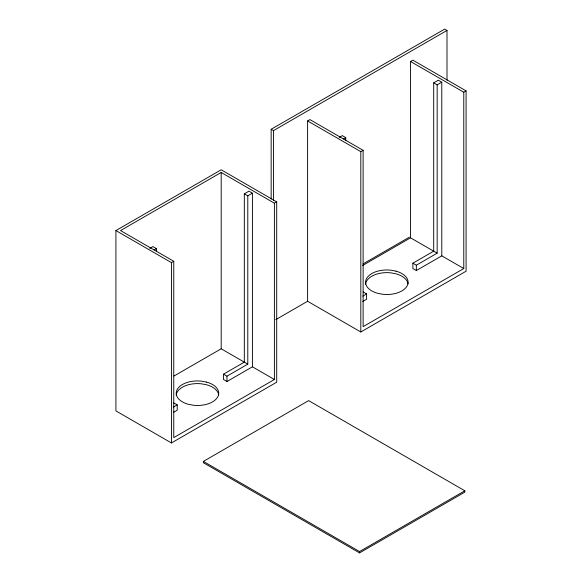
<?xml version="1.0" encoding="UTF-8"?>
<svg xmlns="http://www.w3.org/2000/svg" width="582" height="582" viewBox="0 0 582 582"><rect width="100%" height="100%" fill="white"/><g stroke="black" fill="none" stroke-linecap="round" stroke-linejoin="round"><path stroke-width="0.87" d="M271.161 199.08L271.161 129.284L444.684 29.1L446.998 30.439L446.998 80.287M271.161 129.284L273.475 130.623L446.998 30.439M115.913 230.567L221.189 169.791L276.712 201.852L276.712 382.185L171.443 442.96L115.913 410.899L115.913 230.567L171.443 262.627L173.756 261.289L173.756 437.613L274.398 379.508L274.398 203.183L221.189 172.461L120.539 230.567L173.756 261.289M410.557 61.496L412.871 60.157L466.087 90.879L466.087 271.212L360.811 331.987L307.602 301.265L307.602 120.932L309.915 119.601L363.124 150.323L363.124 326.648L463.774 268.542L463.774 92.218L410.557 61.496L410.557 237.82L362.593 265.508M339.219 137.41L342.303 135.628L345.773 137.636L345.773 140.349M433.692 82.862L438.319 80.192L441.789 82.2L441.789 255.854L416.341 270.543L412.871 268.542L412.871 263.195L433.692 251.177L433.692 82.862L437.162 84.87L441.789 82.2M149.85 248.376L152.935 246.601L156.405 248.601L156.405 251.315M252.421 366.82L226.973 381.516L223.503 379.508L223.503 374.168L244.324 362.142L244.324 193.835L248.951 191.165L252.421 193.166L252.421 366.82L274.398 379.508M343.46 138.967L345.773 137.636M154.092 249.94L156.405 248.601M244.324 193.835L247.794 195.836L252.421 193.166M307.602 120.932L360.811 151.655L363.124 150.323M463.774 92.218L466.087 90.879M274.398 203.183L276.712 201.852M362.986 263.944L409.401 237.15M174.011 376.023L221.189 348.785L247.794 364.15L247.794 195.836M275.803 319.627L307.602 301.265M362.739 296.143L366.595 293.917L366.595 299.264L362.739 301.491M412.871 263.195L416.341 265.203L437.162 253.177L437.162 84.87M173.371 407.116L177.226 404.89L177.226 410.23L173.371 412.456M223.503 374.168L226.973 376.168L247.794 364.15M203.38 461.402L308.656 400.62L464.829 490.786L464.829 492.125L359.552 552.9L203.38 462.734L203.38 461.402L359.552 551.561L464.829 490.786M410.557 237.82L437.162 253.177M441.789 255.854L463.774 268.542M363.124 291.917L366.595 293.917M173.756 402.889L177.226 404.89M416.341 265.203L416.341 270.543M360.811 151.655L360.811 331.987M359.552 551.561L359.552 552.9M273.475 130.623L273.475 200.412M226.973 376.168L226.973 381.516M221.189 172.461L221.189 348.785M171.443 262.627L171.443 442.96M176.23 395.258A21.265 12.28 0 0 1 201.299 383.793L206.588 384.782A21.265 12.28 0 0 1 218.672 394.88M365.598 284.292A21.265 12.28 0 0 1 390.668 272.827L395.956 273.809A21.265 12.28 0 0 1 408.04 283.914M395.956 271.139L390.668 270.157A21.265 12.28 0 0 0 366.602 278.465A21.265 12.28 0 0 0 377.725 293.328L383.014 294.31A21.265 12.28 0 0 0 407.08 286.002A21.265 12.28 0 0 0 395.956 271.139M206.588 382.105L201.299 381.123A21.265 12.28 0 0 0 177.234 389.431A21.265 12.28 0 0 0 188.357 404.294L193.646 405.283A21.265 12.28 0 0 0 217.712 396.968A21.265 12.28 0 0 0 206.588 382.105"/></g></svg>
